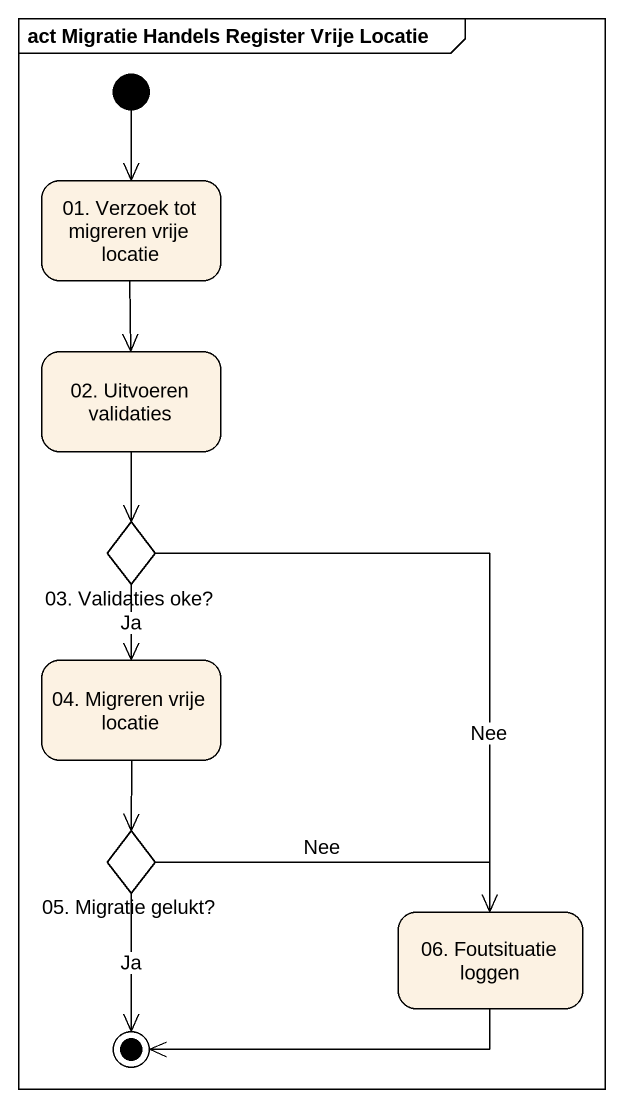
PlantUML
@startuml
mainframe act Migratie Handels Register Vrije Locatie
hide empty description
state "01. Verzoek tot migreren vrije locatie" as s01_Verzoek_tot_migreren
state "02. Uitvoeren validaties" as s02_Uitvoeren_validaties
state "03. Validaties oke?" as c03_Validaties_oke <<choice>>
state "04. Migreren vrije locatie" as s04_Migreren_vrije_locatie
state "05. Migratie gelukt?" as c05_Migratie_gelukt <<choice>>
state "06. Foutsituatie loggen" as s06_Foutsituatie_loggen
[*] --> s01_Verzoek_tot_migreren
s01_Verzoek_tot_migreren --> s02_Uitvoeren_validaties
s02_Uitvoeren_validaties --> c03_Validaties_oke
c03_Validaties_oke --> s04_Migreren_vrije_locatie : Ja
c03_Validaties_oke --> s06_Foutsituatie_loggen : Nee
s04_Migreren_vrije_locatie --> c05_Migratie_gelukt
c05_Migratie_gelukt -right-> s06_Foutsituatie_loggen : Nee
c05_Migratie_gelukt --> [*] : Ja
s06_Foutsituatie_loggen -left-> [*]
@enduml
